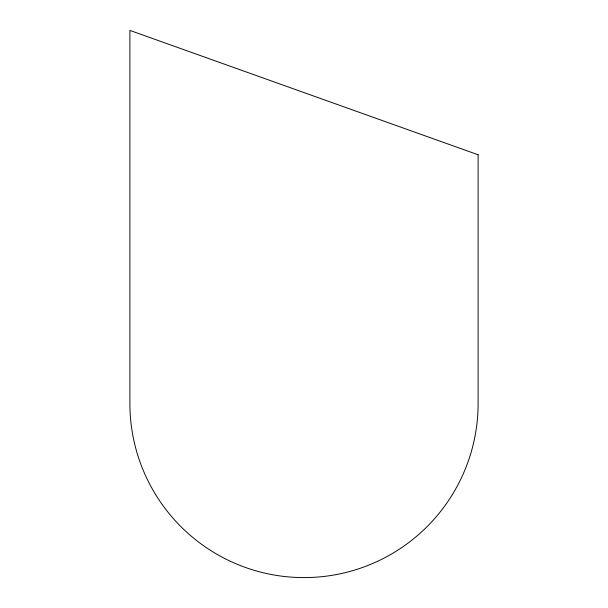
<?xml version="1.0" encoding="UTF-8"?>
<svg xmlns="http://www.w3.org/2000/svg" width="608" height="608" viewBox="0 0 608 608"><rect width="100%" height="100%" fill="white"/><g stroke="black" fill="none" stroke-linecap="round" stroke-linejoin="round"><path stroke-width="0.91" d="M478.108 154.766L129.892 30.4L129.892 403.492A174.108 174.108 0 0 0 304 577.6A174.108 174.108 0 0 0 478.108 403.492L478.108 154.766"/></g></svg>
